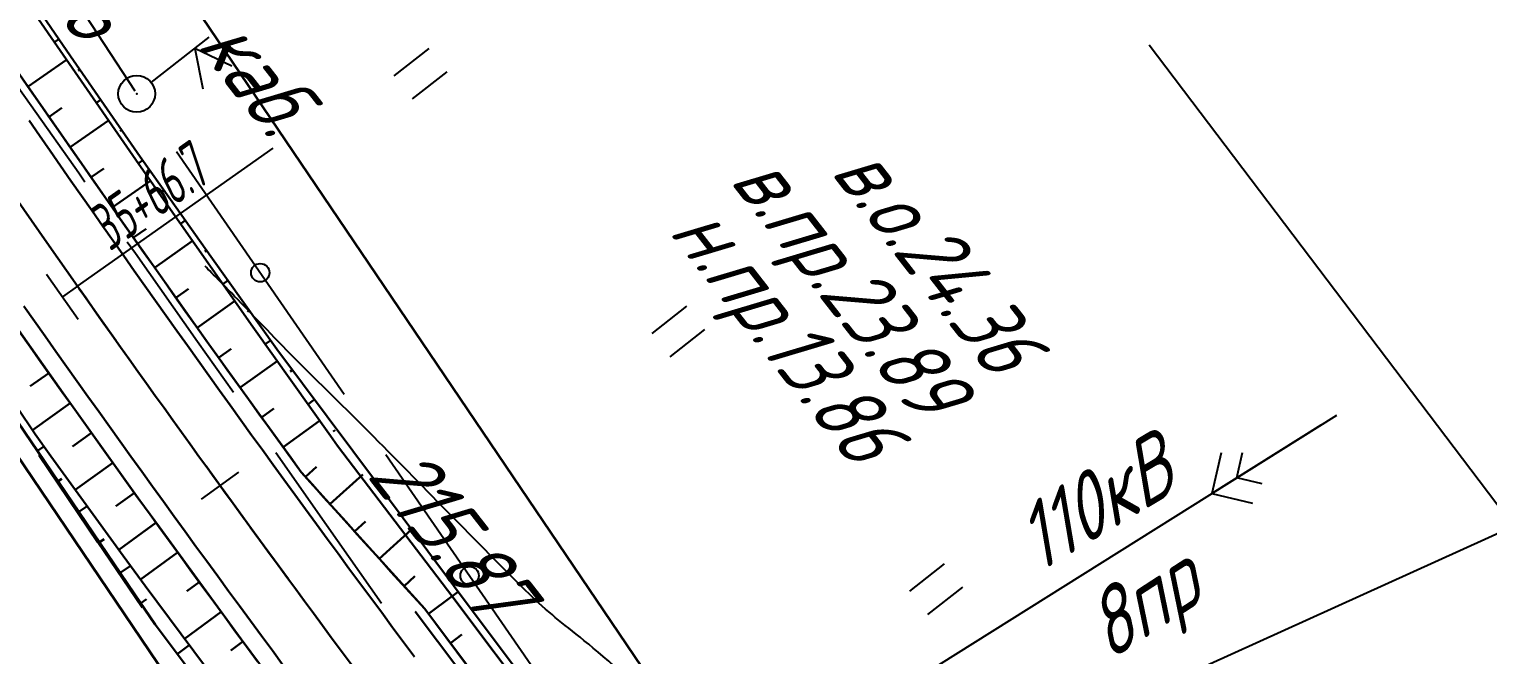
# Model space of a CAD drawing. Header units: millimetres. Extents: x -698 to 8131, y -704 to 4503.
# Drawn here: x 2556.1 to 2635.3, y 3037.4 to 3071.4 of the extents above; entities that cross this region are included whole.
import ezdxf
from ezdxf import colors
from ezdxf.entities.mleader import LeaderData, LeaderLine
from ezdxf.math import Vec2, Vec3

# ---------------------------------------------------------------- set-up
doc = ezdxf.new("R2010")
doc.units = ezdxf.units.MM
doc.linetypes.add('CONTI', pattern=[0])
doc.linetypes.add('STROT', pattern=[1.7, 0.5, -1.2])
for name, color, linetype, lineweight in [('10', 1, 'Continuous', 35), ('КОПИЯ_ОСЬ_13_ОТКОСЫ', 7, 'Continuous', 30), ('Лоток Супер Макси', 80, 'Continuous', 30), ('Огражд-перила', 1, 'ограждение2', 40), ('ОСЬ_ВЕРХ_ПОКРЫТИЯ_ГРАНИЦЫ_ПОЛОС', 7, 'Continuous', 30), ('ОСЬ_ВЕРХ_ПОКРЫТИЯ_ОСЬ', 1, 'Continuous', 30)]:
    doc.layers.add(name, color=color, linetype=linetype, lineweight=lineweight)
for name, color, linetype in [('_Ростелеком', 6, 'Continuous'), ('GOR_BDEFAULT', 212, 'CONTI'), ('NAD_MDEFAULT', 7, 'CONTI'), ('PI_OTDEFAULT', 172, 'CONTI'), ('PI_TTDEFAULT', 5, 'CONTI'), ('PLN_O', 7, 'CONTI'), ('SIT_LDEFAULT', 7, 'CONTI'), ('USLZNDEFAULT', 7, 'CONTI'), ('ZAPSKDEFAULT', 7, 'CONTI'), ('Выноски', 250, 'Continuous'), ('ОСЬ_ВЕРХ_ПОКРЫТИЯ_ОТКОСЫ', 7, 'Continuous'), ('ОСЬ_ВЕРХ_ПОКРЫТИЯ_ПИКЕТЫ', 1, 'Continuous'), ('ОСЬ_ВЕРХ_ПОКРЫТИЯ_РАЗБИВКА_КРИВ', 1, 'Continuous'), ('разметка', 7, 'Continuous')]:
    doc.layers.add(name, color=color, linetype=linetype)
doc.styles.add('eskd', font='isocpeui.ttf', dxfattribs={"width": 1.2})
doc.styles.get("Standard").update_dxf_attribs({"font": 'isocpeui.ttf'})
doc.styles.add('STYLE1', font='isocpeui.ttf', dxfattribs={"width": 0.9})
doc.styles.add('ГОСТ', font='isocpeui.ttf', dxfattribs={"height": 4})
doc.linetypes.add('кабель_связи_проект.', pattern='A,10,-1,["/",STYLE1,S=3,R=0,X=0,Y=-1.5],-4.1', length=15.1)
doc.linetypes.add('ограждение2', pattern='A,0.25,-0.1,[132,ltypeshp.shx,S=0.1,R=0,X=-0.1,Y=0],-0.1,1', length=1.45)

# ---------------------------------------------------------------- blocks, each defined once
blk = doc.blocks.new('BL_2011')
at = {"color": 0}
for p, q in [((0, 0), (0, 2.4)), ((1.6, 0), (1.6, 2.4))]:
    blk.add_line(p, q, dxfattribs=at)
blk = doc.blocks.new('BL_4017')
at = {"color": 0}
for p, q in [((0, 1), (0, 5)), ((2, 5), (0, 4)), ((0, 4), (2, 3))]:
    blk.add_line(p, q, dxfattribs=at)
blk.add_circle((0, 0), 1, dxfattribs=at)

msp = doc.modelspace()

# ---------------------------------------------------------------- linework, layer by layer
at = {"layer": '10'}
for points in [[(2141.803295611162, 3408.073940917063), (2216.553295611162, 3392.803940916579), (2263.273295610901, 3383.663940916914), (2327.333295610957, 3370.89394091643), (2327.943295611292, 3376.593940916616), (2354.993295611106, 3366.483940916281), (2380.913295611032, 3351.073940917063), (2408.593295611199, 3327.213940916728), (2444.313295610938, 3286.753940916765), (2473.713295611311, 3241.113940916169), (2495.673295611274, 3193.463940916728), (2512.753295610883, 3149.973940916504), (2512.753295610883, 3149.973940916504), (2597.503295610883, 3024.693940916244), (2712.633295611236, 2889.223940916504), (2781.313295610938, 2835.203940916952), (2837.993295611106, 2782.753940916765), (2867.963295611311, 2764.363940916169), (2948.253295610883, 2701.493940916989), (2981.853295610976, 2680.243940916989), (3061.583295610957, 2646.563940916355), (3212.79329561092, 2609.873940916877)], [(2700.54329561092, 2872.253940916765), (2645.98329561133, 2933.873940916877), (2603.843295611199, 2982.233940916281), (2584.73329561133, 3006.653940916206), (2575.903295611255, 3017.943940916244), (2574.843295611199, 3019.513940916542), (2545.447431854545, 3062.982344015647), (2518.98329561133, 3099.943940916244), (2500.353295610976, 3115.003940916765), (2486.133295611236, 3135.933940916467), (2472.173295611274, 3192.89394091643), (2452.903295611255, 3232.373940916877), (2449.493295611106, 3239.373940916877), (2421.503295610883, 3277.623940916877), (2391.93329561105, 3307.413940916914), (2338.393295611013, 3338.183940916467), (2299.073295611181, 3355.293940916803), (2224.743295611106, 3370.803940916579), (2162.783295611143, 3383.773940916318), (2086.083295610957, 3399.103940916393)]]:
    msp.add_lwpolyline(points, dxfattribs=at)
at = {"layer": '_Ростелеком', "linetype": 'кабель_связи_проект.', "lineweight": 40, "ltscale": 0.25}
msp.add_lwpolyline([(2116.876156481003, 3393.623534690734), (2299.355841842238, 3355.850462217029), (2338.774586437901, 3338.6578573437), (2391.919747086989, 3307.421727395762), (2421.503295610388, 3277.623940917808), (2449.493295611222, 3239.373940916877), (2449.493295611222, 3239.373940916877), (2459.476743779747, 3220.225919312011), (2472.620299639811, 3193.318393302295), (2491.023295611018, 3138.52394091725), (2518.983295610107, 3099.943940918106), (2545.447431854545, 3062.982344015647), (2564.437854285401, 3034.900728721317), (2576.389516852088, 3018.519705257524), (2615.35607346452, 2969.791587985266), (2659.469522751684, 2919.352421840798), (2688.572642746198, 2886.445778901834), (2711.713444104234, 2861.188269135687)], dxfattribs=at)
at = {"layer": 'GOR_BDEFAULT', "color": 212, "elevation": 216, "flags": 128}
msp.add_lwpolyline([(2596.079031611027, 3028.209671916585), (2595.699031611022, 3028.419670917239), (2595.369031611064, 3028.629677917022), (2595.089031611036, 3028.839676916744), (2594.839031611036, 3029.039673917141), (2594.639031611025, 3029.229676916409), (2594.469031611041, 3029.419670917239), (2594.329031611027, 3029.609673916507), (2594.219031611041, 3029.789673917141), (2594.129031611074, 3029.959671916585), (2594.059031611067, 3030.119675916765), (2594.00903161102, 3030.269676916446), (2593.969031611041, 3030.419670917239), (2593.939031611071, 3030.549675916467), (2593.919031611053, 3030.669670917239), (2593.899031611034, 3030.779671916883), (2592.469031611041, 3032.499672916863), (2592.219031611041, 3032.729676916409), (2591.949031611022, 3032.979676916409), (2591.659031611043, 3033.25967491712), (2591.339031611036, 3033.549675916467), (2591.019031611029, 3033.859673916507), (2590.679031611062, 3034.169670917239), (2590.329031611027, 3034.499672916863), (2589.97903161105, 3034.829674917418), (2589.619031611064, 3035.159676917042), (2589.25903161102, 3035.489678916666), (2588.909031611043, 3035.819672917161), (2588.559031611067, 3036.139672916528), (2588.219031611041, 3036.44967791732), (2587.889031611025, 3036.739678916666), (2587.579031611027, 3037.019676916446), (2587.279031611039, 3037.279671916883), (2586.999031611069, 3037.519676916446), (2586.73903161106, 3037.739678916666), (2586.48903161106, 3037.94967791732), (2586.249031611069, 3038.139672916528), (2586.029031611039, 3038.329674917418), (2585.809031611067, 3038.499672916863), (2585.609031611055, 3038.659676917042), (2585.409031611043, 3038.819672917161), (2585.219031611041, 3038.969673916843), (2585.029031611039, 3039.119675916765), (2584.849031611046, 3039.25967491712), (2584.669031611053, 3039.409676917042), (2584.499031611069, 3039.559677916724), (2584.319031611076, 3039.69967791732), (2584.139031611025, 3039.859673916507), (2583.969031611041, 3040.00967491712), (2583.789031611048, 3040.179672916565), (2583.609031611055, 3040.339676916744), (2583.429031611062, 3040.50967491712), (2583.249031611069, 3040.679672916565), (2583.059031611067, 3040.859673916507), (2582.879031611074, 3041.039673917141), (2582.689031611071, 3041.229676916409), (2582.499031611069, 3041.419670917239), (2582.309031611067, 3041.609673916507), (2582.109031611055, 3041.809677916724), (2581.909031611043, 3042.00967491712), (2581.709031611032, 3042.209671916585), (2581.499031611069, 3042.419670917239), (2581.299031611057, 3042.629677917022), (2581.079031611027, 3042.84967191625), (2580.869031611064, 3043.069672917161), (2580.649031611034, 3043.289673917141), (2580.429031611062, 3043.519676916446), (2580.199031611022, 3043.749672916863), (2579.969031611041, 3043.979676916409), (2579.73903161106, 3044.219673916843), (2579.499031611069, 3044.459671916585), (2579.25903161102, 3044.69967791732), (2579.019031611029, 3044.94967791732), (2578.769031611029, 3045.19967791732), (2578.519031611029, 3045.44967791732), (2578.25903161102, 3045.709671916585), (2578.00903161102, 3045.969673916843), (2577.73903161106, 3046.239678916666), (2577.47903161105, 3046.50967491712), (2577.209031611032, 3046.779671916883), (2576.949031611022, 3047.049675916467), (2576.679031611062, 3047.329674917418), (2576.409031611043, 3047.59967191625), (2576.139031611025, 3047.869675916765), (2575.869031611064, 3048.149674916785), (2575.599031611046, 3048.419670917239), (2575.339031611036, 3048.689675917063), (2575.079031611027, 3048.94967791732), (2574.819031611076, 3049.209671916585), (2574.559031611067, 3049.469673916843), (2574.309031611067, 3049.719673916843), (2574.059031611067, 3049.969673916843), (2573.819031611076, 3050.209671916585), (2573.579031611027, 3050.44967791732), (2573.349031611046, 3050.679672916565), (2573.119031611064, 3050.899674916785), (2572.899031611034, 3051.119675916765), (2572.679031611062, 3051.339676916744), (2572.459031611032, 3051.549675916467), (2572.23903161106, 3051.769676916446), (2572.029031611039, 3051.979676916409), (2571.809031611067, 3052.189675917063), (2571.599031611046, 3052.399674916785), (2571.389031611025, 3052.609673916507), (2571.179031611062, 3052.819672917161), (2570.959031611032, 3053.039673917141), (2570.749031611069, 3053.249672916863), (2570.529031611039, 3053.469673916843), (2570.319031611076, 3053.689675917063), (2570.099031611046, 3053.909676917042), (2569.879031611074, 3054.139672916528), (2569.659031611043, 3054.359673916507), (2569.449031611022, 3054.579674917418), (2569.22903161105, 3054.809677916724), (2569.019031611029, 3055.029671916883), (2568.809031611067, 3055.249672916863), (2568.599031611046, 3055.459671916585), (2568.389031611025, 3055.669670917239), (2568.189031611071, 3055.879677917022), (2567.999031611069, 3056.089676916744), (2567.799031611057, 3056.289673917141), (2567.619031611064, 3056.479676916409), (2567.439031611071, 3056.669670917239), (2567.25903161102, 3056.839676916744), (2567.099031611046, 3057.019676916446), (2566.929031611062, 3057.179672916565), (2566.779031611039, 3057.339676916744), (2566.629031611074, 3057.489678916666), (2566.48903161106, 3057.629677917022), (2566.359031611055, 3057.769676916446), (2566.22903161105, 3057.899674916785), (2566.119031611064, 3058.019676916446), (2566.00903161102, 3058.129677917022), (2565.909031611043, 3058.229676916409), (2565.809031611067, 3058.319672917161), (2565.72903161105, 3058.409676917042), (2565.659031611043, 3058.479676916409)], dxfattribs=at)
at = {"layer": 'PI_TTDEFAULT', "color": 5}
msp.add_point((2561.939031611071, 3067.84967191625, 216.186), dxfattribs=at)
at = {"layer": 'PLN_O'}
for p, q in [((2553.079031611027, 3081.399674916785), (2561.839031611036, 3068.00967491712)), ((2564.109031611055, 3064.709671916585), (2573.199031611022, 3051.539673917141)), ((2575.47903161105, 3048.249672916863), (2584.569031611076, 3035.079674917418))]:
    msp.add_line(p, q, dxfattribs=at)
for centre in [(2568.649031611034, 3058.129677917022), (2580.019031611029, 3041.669670917239)]:
    msp.add_circle(centre, 0.5, dxfattribs=at)
at = {"layer": 'SIT_LDEFAULT', "color": 7}
for p, q in [((2556.209031611032, 3067.19967791732), (2553.899031611034, 3070.439675917063)), ((2558.799031611057, 3063.529671916883), (2556.209031611032, 3067.19967791732)), ((2559.129031611074, 3063.049675916467), (2558.789031611048, 3063.529671916883)), ((2561.869031611064, 3059.169670917239), (2561.429031611062, 3059.789673917141)), ((2565.249031611069, 3054.369675916765), (2561.869031611064, 3059.169670917239)), ((2567.189031611071, 3051.619675916765), (2565.249031611069, 3054.369675916765)), ((2627.109031611055, 3050.379677917022), (2593.029031611039, 3029.00967491712)), ((2626.25903161102, 3049.84967191625), (2620.329031611027, 3046.129677917022)), ((2556.629031611074, 3048.219673916843), (2559.819031611076, 3043.489678916666)), ((2572.249031611069, 3044.419670917239), (2569.499031611069, 3048.34967191625)), ((2620.839031611036, 3048.339676916744), (2620.329031611027, 3046.129677917022)), ((2621.689031611071, 3046.979676916409), (2621.999031611069, 3048.359673916507)), ((2623.069031611076, 3046.659676917042), (2621.689031611071, 3046.979676916409)), ((2620.329031611027, 3046.129677917022), (2622.539031611048, 3045.619675916765)), ((2575.23903161106, 3040.159676917042), (2572.249031611069, 3044.419670917239)), ((2559.829031611027, 3043.489678916666), (2562.22903161105, 3039.939675917063))]:
    msp.add_line(p, q, dxfattribs=at)
at = {"layer": 'КОПИЯ_ОСЬ_13_ОТКОСЫ'}
for p, q in [((2557.163651954112, 3052.681704594899), (2556.151866276972, 3051.96713544536)), ((2558.32103657384, 3051.050625153031), (2556.271314898642, 3049.582026749063)), ((2559.485881190418, 3049.424852407682), (2558.458464423215, 3048.688721916783)), ((2556.550399646387, 3048.457884405885), (2556.898590901974, 3048.693557908904)), ((2560.650725806967, 3047.799079662334), (2558.60571914241, 3046.333859501552)), ((2557.671450286804, 3046.801609832939), (2557.870902227258, 3046.936609023396)), ((2558.79250092722, 3045.145335259992), (2559.245633641511, 3045.452038464281)), ((2561.815570423545, 3046.173306916985), (2560.797980526162, 3045.444217247102)), ((2562.990730957818, 3044.554992287565), (2560.967596822293, 3043.07912245873)), ((2559.913551567637, 3043.489060686115), (2560.167232341706, 3043.660764700878)), ((2561.034602208054, 3041.832786113169), (2561.599219746966, 3042.214947901811)), ((2562.155419188775, 3040.176353467773), (2562.471167405389, 3040.389851466898))]:
    msp.add_line(p, q, dxfattribs=at)
at = {"layer": 'КОПИЯ_ОСЬ_13_ОТКОСЫ', "lineweight": 40, "ltscale": 7}
msp.add_lwpolyline([(2529.002758726585, 3087.762481651414), (2536.841370448374, 3076.888595825206), (2543.787597537643, 3067.10248152088), (2550.591179668196, 3057.221261465136), (2555.093060703764, 3050.611001623008), (2561.819350065363, 3040.673375578742), (2562.94087324017, 3039.014723303873)], dxfattribs=at)
at = {"layer": 'КОПИЯ_ОСЬ_13_ОТКОСЫ'}
for points in [[(2540.08355126465, 3077.344292721856), (2542.404418462267, 3073.943214996863), (2545.638549321642, 3069.223122223425), (2548.344359868517, 3065.292824371863), (2553.807494634142, 3057.4338155828), (2557.940307134142, 3051.582008942175), (2562.112670415392, 3045.758644684363), (2563.172700639223, 3044.305546797026)], [(2555.953412704568, 3072.85129246689), (2558.107228927713, 3069.726857042085), (2561.893865280252, 3064.263127183687), (2563.525617294412, 3061.921421861421), (2568.244008712869, 3055.190068101655), (2572.458043747049, 3049.266758775484), (2572.843969040017, 3048.72841343857), (2578.818984244999, 3040.891600201983)], [(2555.953509993056, 3072.851232494373), (2558.107318586806, 3069.726842845935), (2561.893939680556, 3064.263097728748), (2563.525531477431, 3061.92142292406), (2568.244037336806, 3055.190099681873), (2572.458148664931, 3049.266759838123), (2572.843890852431, 3048.728429759998), (2572.843890852431, 3048.728429759998), (2578.818984244999, 3040.891600201983)], [(2556.203229599099, 3073.02333531357), (2558.347890548806, 3069.893391465913), (2560.498433761697, 3066.771473741304), (2562.135472946267, 3064.432148790132), (2563.777288131814, 3062.098469590913), (2565.957761459451, 3059.009297227632), (2569.545514755349, 3053.97433934189), (2579.138979316418, 3041.131606773618)], [(2553.310199446181, 3072.184972728748), (2555.467914289931, 3069.05570026781), (2560.906390852431, 3061.24466511156), (2565.862689680556, 3054.249669994373), (2570.878802961806, 3047.297521556873), (2574.222064680556, 3043.57620808031), (2577.583881086806, 3039.871740306873), (2582.577289289931, 3033.214147533435), (2587.626117414931, 3026.598546947498), (2592.729877180556, 3020.025182689685), (2597.888324446181, 3013.494787181873), (2599.582172102431, 3011.373327220935), (2600.714496321181, 3009.961217845935), (2603.452045149306, 3005.771764720935), (2606.209125227431, 3001.591222728748), (2612.243549055556, 2994.259557689685), (2619.550677961806, 2985.509923900623), (2622.000629133681, 2982.603795970935), (2625.071674055556, 2978.977453197498), (2628.151996321181, 2975.357580150623), (2631.859027571181, 2971.021398509998)], [(2557.714307479959, 3070.818058824312), (2557.470281295877, 3070.650853013765)], [(2556.037982649306, 3068.237096752185), (2558.130267805556, 3069.693761791248)], [(2558.846585922342, 3069.169438218843), (2558.765386276345, 3069.11349949814)], [(2557.180804914931, 3066.59573933031), (2557.878070539931, 3067.081212963123)], [(2559.981153183084, 3067.522404527437), (2559.746877365213, 3067.361012315523)], [(2558.323627180556, 3064.954381908435), (2560.408588118056, 3066.406164134998)], [(2561.122319870095, 3065.87993321396), (2561.044629745584, 3065.82556614853)], [(2559.466449446181, 3063.31302448656), (2560.161273664931, 3063.79691120531)], [(2562.269490890603, 3064.241642808687), (2562.027478866677, 3064.071385240327)], [(2560.609027571181, 3061.671667064685), (2562.690082258681, 3063.120519603748)], [(2563.420293502908, 3062.605900621187), (2563.339620285135, 3062.549153184663)], [(2561.757709211806, 3060.03421589281), (2562.448627180556, 3060.520910228748)], [(2564.572835617166, 3060.971379136812), (2564.315915756326, 3060.790043687593)], [(2562.910785383681, 3058.400304759998), (2564.967914289931, 3059.855260814685)], [(2565.72616355906, 3059.337422227632), (2565.640515976052, 3059.276966905366)], [(2566.882276229959, 3057.705433702241), (2566.60914390574, 3057.511433458101)], [(2564.067523664931, 3056.76859089281), (2564.752093977431, 3057.25491901781)], [(2565.227191633681, 3055.13919636156), (2567.258441633681, 3056.588048900623)], [(2568.04208152781, 3056.07605442978), (2567.951169662576, 3056.011204576265)], [(2569.205205612283, 3054.449055528413), (2568.914998703103, 3054.241139268648)], [(2566.390277571181, 3053.51224323656), (2567.066302961806, 3053.996496166248)], [(2567.556781477431, 3051.887487377185), (2569.561176008681, 3053.329503978748)], [(2570.371640853982, 3052.824421739351), (2570.275045089822, 3052.754917955171)], [(2571.541387252908, 3051.202168321382), (2571.233243637185, 3050.979512071382)], [(2555.423993816445, 3050.835687191371), (2556.418075042156, 3049.364886647235), (2556.418075044048, 3049.364886644441), (2557.27746663978, 3048.164230590831), (2561.208680018686, 3042.746902709972), (2562.399964198374, 3041.124252563488), (2565.66760335853, 3036.72544885255), (2568.958863124155, 3032.344284301769), (2573.291321620249, 3026.647964721691), (2577.963440760874, 3020.529098754894), (2582.681519374155, 3014.445602661144), (2584.210877284311, 3012.479721313488), (2587.280579432749, 3008.554153686534), (2588.976014003061, 3006.396896606456), (2590.676697596811, 3004.244278198253), (2595.254090174936, 2998.481857543956), (2599.272400721811, 2993.451492553722), (2605.885071620249, 2985.261795288097), (2608.303284510874, 2982.296768432628), (2610.727845057749, 2979.338150268566), (2613.160706385874, 2976.387466674816), (2616.209534510874, 2972.707168823253)], [(2568.726215071181, 3050.26517292406), (2569.393451399306, 3050.747228588123)], [(2569.899310774306, 3048.645177806873), (2571.876117414931, 3050.079503978748)], [(2572.714437179666, 3049.582310533296), (2572.611875228982, 3049.507878160249)], [(2571.101215071181, 3047.048498119373), (2571.708148664931, 3047.59134479906)], [(2572.436176008681, 3045.559240306873), (2574.223285383681, 3047.164342845935)], [(2562.986205571642, 3044.551613434363), (2562.309447759142, 3044.06125698905)], [(2563.172700639223, 3044.305546797026), (2567.609008306017, 3038.224220856238), (2573.174437993517, 3030.740822418738), (2578.808227056017, 3023.3088155828), (2584.510375493517, 3015.929054840613), (2590.280150884142, 3008.601906403113), (2593.714232915392, 3004.310036285925), (2597.163939946642, 3000.030739410925), (2600.014037602892, 2996.5295187078), (2606.084105962267, 2989.154396637488), (2613.428588384142, 2980.360329254675), (2615.889281743517, 2977.44113980155), (2618.973266118517, 2973.799904449988), (2622.064818852892, 2970.166481598425)], [(2573.774066633681, 3044.072545970935), (2574.368793196181, 3044.608800853748)], [(2575.114886946181, 3042.588659252185), (2576.871967024306, 3044.179479564685)], [(2564.161254399767, 3042.93332730155), (2562.147582524767, 3041.4679952703)], [(2576.458636946181, 3041.107336009998), (2577.043353743056, 3041.638830150623)], [(2565.339721196642, 3041.317360504675), (2564.669555181017, 3040.827614410925)], [(2578.818984244999, 3040.891600201983), (2583.853258974579, 3034.1795210579), (2588.89399081913, 3027.574529222358), (2593.989565252579, 3021.01170722596), (2599.141276981643, 3014.489838647801), (2600.831471695876, 3012.372953815531), (2602.011377129724, 3010.901506417576)], [(2579.138979316418, 3041.131606773618), (2584.172251395727, 3034.420864439714), (2589.210959170179, 3027.818524791073), (2594.304487270585, 3021.258338360261), (2599.454515115494, 3014.738601514283), (2601.143796594222, 3012.622860464412), (2602.323440212253, 3011.151739574183)], [(2577.780170149306, 3039.607824291248), (2579.064863816971, 3040.56377479821)], [(2566.521361821642, 3039.703713043738), (2564.534301274767, 3038.245583160925)], [(2562.940874949758, 3039.014721028652), (2564.750794276499, 3036.60630822755), (2567.796570643686, 3032.594894653331), (2577.029663905405, 3020.418960815441), (2581.432862147592, 3014.692947631847), (2583.55090413978, 3011.962082153331), (2584.061219081186, 3011.306320434581), (2584.930725917124, 3010.196304565441), (2588.024475917124, 3006.225082641613), (2591.136536463999, 3002.268203979503), (2593.303894862436, 2999.491256958019), (2597.393128260874, 2994.281509643566), (2601.499329432749, 2989.085159545909), (2608.677430018686, 2980.114700561534), (2609.879578456186, 2978.625381713878), (2612.352356776499, 2975.705276733409), (2615.450867518686, 2972.063675170909)], [(2578.975482649306, 3038.00443073656), (2579.603168196181, 3038.473302806873)], [(2564.140808924936, 3037.414657836925), (2564.789002284311, 3037.903305297863)], [(2567.706176274767, 3038.09250698905), (2567.044799321642, 3037.605080231238)]]:
    msp.add_lwpolyline(points, dxfattribs=at)
at = {"layer": 'Лоток Супер Макси', "ltscale": 7}
msp.add_lwpolyline([(2579.064863816855, 3040.56377479821), (2581.461035022416, 3037.369016538519), (2588.703002980843, 3027.824785168428), (2593.599239274734, 3021.514425800327), (2602.963136583674, 3009.737468463514), (2603.261254903531, 3009.964340026635), (2597.85296181734, 3016.766106289956), (2593.733058987787, 3021.994306827109), (2588.836546526776, 3028.309126657579), (2583.959385189539, 3034.704673906002), (2579.39333643222, 3040.792478461895)], close=True, dxfattribs=at)
at = {"layer": 'Огражд-перила', "color": 1, "lineweight": 30, "ltscale": 7}
msp.add_lwpolyline([(2577.066037991221, 3039.720082017738), (2584.287867751342, 3030.136493184749), (2590.367803219144, 3022.197073513787), (2600.258324137007, 3009.620206019055)], dxfattribs=at)
at = {"layer": 'ОСЬ_ВЕРХ_ПОКРЫТИЯ_ГРАНИЦЫ_ПОЛОС', "linetype": 'Continuous'}
for points in [[(2555.577966230592, 3068.896575321588), (2556.136337498339, 3068.089411597844), (2556.695157822707, 3067.282715747278), (2557.254452852902, 3066.476506067585), (2557.814248190718, 3065.670800898369), (2558.374569388883, 3064.865618628595), (2558.935441949337, 3064.060977694724), (2559.496891321372, 3063.256896590028), (2560.058942899826, 3062.453393859003), (2560.621622023134, 3061.650488105748), (2561.184953971699, 3060.848197997693), (2561.74896396556, 3060.046542257216), (2562.313688687156, 3059.245521597709), (2562.879194319967, 3058.445066262182), (2563.445487326962, 3057.645167770941), (2564.012567159769, 3056.845826898847), (2564.580433269342, 3056.047044419829), (2565.149085105824, 3055.248821107816), (2565.718522118599, 3054.451157734874), (2566.288743756411, 3053.654055075865), (2566.859749466958, 3052.857513900991), (2567.431538697469, 3052.061534979526), (2568.004110894302, 3051.266119086329), (2568.577465503031, 3050.471266985085), (2569.151601968557, 3049.676979452517), (2569.726519734968, 3048.883257253241), (2570.302218245508, 3048.090101158391), (2570.87869694278, 3047.297511933516), (2571.485427103811, 3046.619340847391), (2572.092724797278, 3045.941788361553), (2572.700589399863, 3045.264854944456), (2573.309020288047, 3044.58854106735), (2573.918016837668, 3043.912847202416), (2574.52757842442, 3043.237773815315), (2575.137704423445, 3042.563321378227), (2575.74839420965, 3041.889490355883), (2576.359647157273, 3041.216281222325), (2576.971462640524, 3040.543694438558), (2577.583840032943, 3039.8717304749), (2578.162670915588, 3039.094002935249), (2578.742259309123, 3038.316839753795), (2579.322604663283, 3037.540241666283), (2579.903706427247, 3036.764209414977)], [(2577.029509268605, 3037.267891487252), (2576.433980966269, 3038.066756857704), (2575.839251356569, 3038.866217007074), (2575.24532103363, 3039.666271136287), (2574.652190590705, 3040.4669184472), (2574.059860620115, 3041.268158139806), (2573.468331713773, 3042.069989415031), (2572.877604462168, 3042.872411470074), (2572.287679455554, 3043.675423501204), (2571.698557283109, 3044.47902471121), (2571.110238533225, 3045.283214296359), (2570.522723793538, 3046.087991451058), (2569.936013650868, 3046.893355373438), (2569.350108691249, 3047.699305258836), (2568.765009499932, 3048.505840300727), (2568.180716661349, 3049.31295969538), (2567.597230758945, 3050.1206626372), (2567.014552375671, 3050.928948317799), (2566.432682093515, 3051.737815929722), (2565.851620493593, 3052.547264666442), (2565.271368156353, 3053.357293717708), (2564.691925661309, 3054.167902273271), (2564.113293587163, 3054.979089528467), (2563.535472512003, 3055.79085466839), (2562.958463012901, 3056.603196886513), (2562.38226566617, 3057.416115366068), (2561.806881047427, 3058.229609299596), (2561.232309731267, 3059.043677872192), (2560.658526138801, 3059.858350578841), (2560.085475670165, 3060.673660532716), (2559.513131533537, 3061.489588497352), (2558.941467198127, 3062.306114830222), (2558.370456072871, 3063.123219959583), (2557.800071508527, 3063.940884373296), (2557.230286799595, 3064.75908862907), (2556.661075186354, 3065.577813335839), (2556.092409856783, 3066.397039165865)]]:
    msp.add_lwpolyline(points, dxfattribs=at)
at = {"layer": 'ОСЬ_ВЕРХ_ПОКРЫТИЯ_ГРАНИЦЫ_ПОЛОС', "linetype": 'Continuous', "lineweight": 30}
for points in [[(2569.903166148337, 3036.797842335101), (2569.306854614571, 3037.604259256419), (2568.711349750336, 3038.411272050027), (2568.116652151095, 3039.218879911262), (2567.522762411469, 3040.027082034532), (2566.929681125204, 3040.835877608653), (2566.337408885351, 3041.645265828963), (2565.7459462842, 3042.455245878692), (2565.155293913142, 3043.265816957835), (2564.565452362547, 3044.076978247758), (2563.976422222468, 3044.888728941005), (2563.388204081702, 3045.701068223599), (2562.800798528498, 3046.513995287154), (2562.214206150054, 3047.32750931583), (2561.628427533045, 3048.141609498445), (2561.043463263099, 3048.956295017298), (2560.459313925172, 3049.771565062139), (2559.875980103292, 3050.587418815266), (2559.293462380758, 3051.403855462704), (2558.711761340024, 3052.220874183956), (2558.130877562731, 3053.03847416598), (2557.550811629646, 3053.856654591072), (2556.971564120837, 3054.67541463967), (2556.393135615353, 3055.494753495004), (2555.815542096059, 3056.314643837657)], [(2568.502804427835, 3037.00969782393), (2567.906705438558, 3037.817514917958), (2567.311414518035, 3038.625927674729), (2566.716932261586, 3039.434935287718), (2566.123259265345, 3040.244536942016), (2565.530396120439, 3041.054731835756), (2564.938343423701, 3041.865519145649), (2564.347101761135, 3042.676898079138), (2563.756671730071, 3043.488867808278), (2563.167053916832, 3044.301427531201), (2562.578248913042, 3045.114576429274), (2561.990257305317, 3045.928313696902), (2561.403079683912, 3046.74263851266), (2560.816716634135, 3047.55755006909), (2560.23116874432, 3048.373047543835), (2559.646436597241, 3049.189130130369), (2559.062520779864, 3050.005797006335), (2558.479421874586, 3050.823047357756), (2557.897140466483, 3051.640880363207), (2557.31567713501, 3052.459295210574), (2556.735032462942, 3053.278291079361), (2556.15520703131, 3054.097867150005), (2555.576201418697, 3054.918022605736)]]:
    msp.add_lwpolyline(points, dxfattribs=at)
at = {"layer": 'ОСЬ_ВЕРХ_ПОКРЫТИЯ_ОСЬ'}
msp.add_lwpolyline([(2555.38645331127, 3062.157249903451), (2557.049558908961, 3059.777587002288), (2558.71889879411, 3057.402293532301), (2558.71889879411, 3057.402293532301, 0.012988999747), (2589.740692304933, 3015.734997888241), (2589.740692304933, 3015.734997888241), (2590.35277050462, 3014.956758692074), (2592.193547962079, 3012.625622353662), (2594.040967902247, 3010.299746560078), (2595.894810544929, 3007.978986671339), (2597.754857414888, 3005.663196309615), (2599.620891307442, 3003.352227422554), (2601.492696253981, 3001.045930336375), (2603.370057486367, 2998.744153821055), (2605.252761400558, 2996.446745150868), (2607.140595519528, 2994.153550162125), (2609.033348456074, 2991.864413312781), (2611.564307134822, 2988.818272202421), (2614.103140772049, 2985.778691257495), (2616.649356609259, 2982.74529143903), (2619.202464752734, 2979.717690195102), (2621.761978001179, 2976.69550170112), (2624.969638581029, 2972.92478508703), (2628.185608438382, 2969.161152502667)], format="xyb", dxfattribs=at)
at = {"layer": 'ОСЬ_ВЕРХ_ПОКРЫТИЯ_ОТКОСЫ'}
msp.add_lwpolyline([(2570.959128167646, 3047.208113279339), (2574.222064680556, 3043.57620808031), (2577.583881086806, 3039.871740306873), (2582.577289289931, 3033.214147533435), (2587.626117414931, 3026.598546947498), (2592.729877180556, 3020.025182689685), (2597.888324446181, 3013.494787181873), (2599.582172102431, 3011.373327220935), (2600.714496321181, 3009.961217845935), (2603.452045149306, 3005.771764720935), (2606.209130877154, 3001.5912158649)], dxfattribs=at)
at = {"layer": 'ОСЬ_ВЕРХ_ПОКРЫТИЯ_ПИКЕТЫ'}
msp.add_line((2565.457422346741, 3045.827389344718), (2567.481416913555, 3047.29485177822), dxfattribs=at)
at = {"layer": 'ОСЬ_ВЕРХ_ПОКРЫТИЯ_РАЗБИВКА_КРИВ'}
for p, q in [((2558.71889879411, 3057.402293532301), (2569.344427313006, 3064.892162935953)), ((2557.037334745974, 3058.052172253985), (2558.765766146962, 3055.600127210986)), ((2558.71889879411, 3057.402293532301), (2557.901550446482, 3056.82614973202))]:
    msp.add_line(p, q, dxfattribs=at)
at = {"layer": 'разметка', "linetype": 'STROT', "lineweight": 30, "ltscale": 7}
msp.add_lwpolyline([(2531.623851373084, 3096.825841618847), (2551.971203114246, 3067.020469254028, 0.005429849887838796), (2568.107814681998, 3044.307978421595, 0.01189004537385402), (2568.107814681416, 3044.307978422526, 0.0006123680250216313), (2568.107814681009, 3044.307978422526, 0.01946663806365156), (2623.533997261975, 2974.61243140712, 0.00029212228464458), (2623.533997262208, 2974.61243140712), (2623.533997261859, 2974.612431408051), (2676.454425180351, 2913.518075506348, 0.01663758282477941), (2703.366740238145, 2883.936066599708, 0.02173619361086284), (2737.41976619575, 2853.380678828951), (2790.963573289589, 2808.072009748924, 0.01625038634135074), (2892.849694611699, 2727.387983164895), (2904.688146870632, 2718.623538916144, 0.0374981641388079), (2979.532959083144, 2668.803181048628, 0.01049213208376626), (2990.778058895919, 2663.143234309885, 0.03749886609030127), (3075.380704789879, 2632.709602468792), (3091.263976318112, 2627.877641844708), (3091.263976318054, 2627.877641844708, 0.001668622624001404), (3126.493579382417, 2617.209460221376), (3126.493579382446, 2617.209460222307)], format="xyb", dxfattribs=at)

# ---------------------------------------------------------------- block references
at = {"layer": 'USLZNDEFAULT', "color": 7, "rotation": 307.9999999999999}
msp.add_blockref('BL_4017', (2561.939031611071, 3067.84967191625), dxfattribs=at)
at = {"layer": 'ZAPSKDEFAULT', "color": 7, "rotation": 307.9999999999999}
for p in [(2575.929031611062, 3068.829674917418), (2589.929031611062, 3054.829674917418), (2603.929031611062, 3040.829674917418)]:
    msp.add_blockref('BL_2011', p, dxfattribs=at)

# ---------------------------------------------------------------- texts
at = {"layer": 'NAD_MDEFAULT', "color": 7, "style": 'eskd', "oblique": 10, "width": 0.8}
for s, rotation, p in [('каб.', 307.9999999999999, (2565.147918611057, 3070.470376917306)), ('в.о.24.36', 307.9999999999999, (2599.591648611056, 3063.585570916679)), ('в.пр.23.89', 307.9999999999999, (2594.110722611009, 3063.115005917061)), ('н.пр.13.86', 307.9999999999999, (2590.806881611052, 3060.338899917114)), ('110кВ', 31, (2610.847474611006, 3041.751583917212)), ('8пр', 33, (2614.715932611018, 3036.966453916538))]:
    msp.add_text(s, height=3.5, rotation=rotation, dxfattribs=at).set_placement(p)
at = {"layer": 'PI_OTDEFAULT', "color": 172, "style": 'eskd', "oblique": 10, "width": 0.8}
for s, p in [('216.06', (2552.671785611068, 3078.436458916548)), ('215.87', (2574.389473611072, 3047.107435916696))]:
    msp.add_text(s, height=3.5, rotation=307.9999999999999, dxfattribs=at).set_placement(p)
at = {"layer": 'ОСЬ_ВЕРХ_ПОКРЫТИЯ_РАЗБИВКА_КРИВ', "width": 0.6}
msp.add_text('35+66.7', height=2.5, rotation=35.179772642319, dxfattribs=at).set_placement((2560.474197762951, 3059.251327207457))

# ---------------------------------------------------------------- leaders
at = {"layer": 'Выноски', "linetype": 'Continuous'}
ml = msp.add_multileader_mtext('Standard', dxfattribs=at)
ml.set_content('Лоток Л 300\\Pдлиной 39 м', color=256, style='ГОСТ')
ml.set_leader_properties()
ml.build(insert=Vec2(0, 0))
ml.multileader.update_dxf_attribs({"text_left_attachment_type": 5, "text_right_attachment_type": 5, "dogleg_length": 0, "arrow_head_size": 0.18})
ctx = ml.context
ctx.base_point, ctx.arrow_head_size, ctx.landing_gap_size, ctx.plane_origin, ctx.plane_x_axis, ctx.plane_y_axis = Vec3(2636.723841815567, 3044.356111377623), 0.18, 0, Vec3(2637.423331652759, 3020.521573132049), Vec3(0.6035559979224431, -0.7973206114053769), Vec3(0.7973206114053769, 0.6035559979224431)
ctx.left_attachment, ctx.right_attachment = 5, 5
notes = []
notes.append((ctx, [(1, (1, 1, 0), (2636.723841815567, 3044.356111377623), (0.949701170147868, -0.3131576079544777), 0, [(0, [(2592.05876404535, 3024.150707409862)], 0, [])])]))
ctx.mtext.insert, ctx.mtext.text_direction, ctx.mtext.rotation, ctx.mtext.flow_direction = Vec3(2645.235434065593, 3050.799219057109), Vec3(0.6035559979224431, -0.7973206114053769), 5.360342535383776, 5
for ctx, leaders in notes:
    for number, flags, end, landing, length, lines in leaders:
        leader = LeaderData()
        leader.index, (leader.has_last_leader_line, leader.has_dogleg_vector, leader.attachment_direction) = number, flags
        leader.last_leader_point, leader.dogleg_vector, leader.dogleg_length = Vec3(end), Vec3(landing), length
        for number, points, colour, breaks in lines:
            line = LeaderLine()
            line.index, line.vertices, line.color, line.breaks = number, Vec3.list(points), colors.encode_raw_color(colour), breaks
            leader.lines.append(line)
        ctx.leaders.append(leader)

doc.saveas('drawing.dxf')
